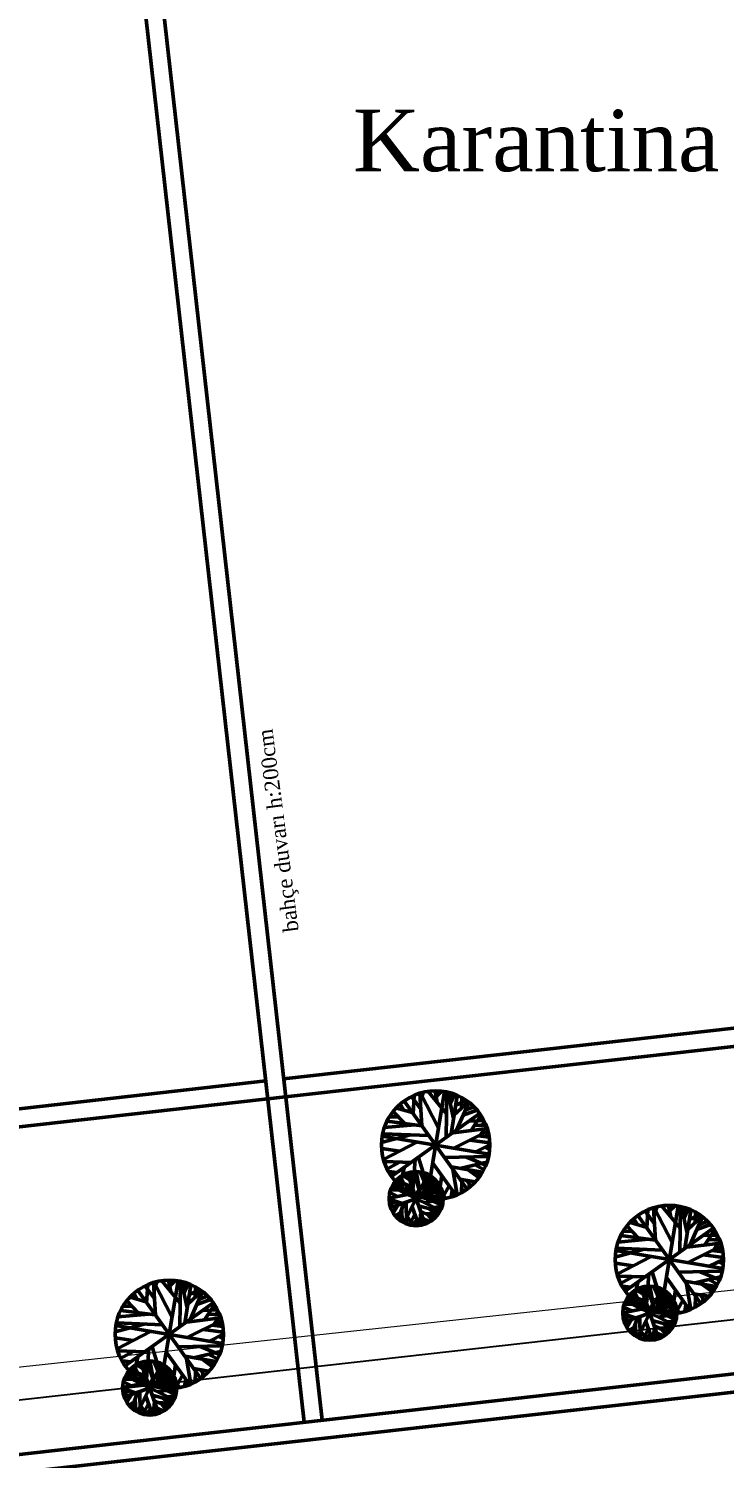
# Model space of a CAD drawing. Header units: millimetres. Extents: x 2046 to 14753, y 2361 to 29276.
# Drawn here: x 9627 to 9819.6, y 27766.3 to 28161.8 of the extents above; entities that cross this region are included whole.
import ezdxf

# ---------------------------------------------------------------- set-up
doc = ezdxf.new("R2010")
doc.units = ezdxf.units.MM
doc.layers.add('A.O. DUVAR', color=7, linetype='Continuous', lineweight=50)
doc.layers.add('TOPRAKLAMA', color=44, linetype='Continuous', lineweight=18)
doc.layers.add('aydınlatma', color=3, linetype='Continuous')
doc.styles.add('A.O. MALZEME', font='times.ttf', dxfattribs={"height": 10})

msp = doc.modelspace()

# ---------------------------------------------------------------- linework, layer by layer
at = {"layer": 'A.O. DUVAR'}
for p, q in [((9624.242, 28478.039), (9703.23, 27776.338)), ((9629.147, 28479.164), (9708.199, 27776.897)), ((9697.572, 27871.301), (10134.928, 27920.533)), ((9698.131, 27866.333), (10143.708, 27916.489)), ((8860.199, 27777.041), (9692.604, 27870.742)), ((8861.574, 27772.164), (9698.131, 27866.333)), ((9730.756, 27862.755), (9729.851, 27864.28)), ((9731.022, 27865.085), (9748.265, 27840.911)), ((9735.515, 27862.931), (9732.927, 27866.396)), ((9733.388, 27861.686), (9733.73, 27866.662)), ((9735.821, 27858.361), (9735.258, 27867.264)), ((9735.382, 27865.07), (9736.235, 27867.501)), ((9740.44, 27857.703), (9735.494, 27867.339)), ((9737.168, 27838.207), (9742.118, 27867.79)), ((9742.667, 27861.678), (9737.578, 27867.792)), ((9740.101, 27864.738), (9739.466, 27867.876)), ((9739.763, 27866.453), (9741.152, 27867.823)), ((9742.542, 27855.063), (9742.724, 27867.617)), ((9744.583, 27860.327), (9743.062, 27867.503)), ((9743.39, 27865.732), (9744.379, 27867.111)), ((9743.697, 27864.365), (9744.891, 27866.968)), ((9743.919, 27856.091), (9745.635, 27866.615)), ((9744.75, 27861.329), (9748.651, 27864.909)), ((9745.207, 27864.055), (9748.056, 27865.352)), ((9745.391, 27857.16), (9748.859, 27864.817)), ((9746.825, 27863.327), (9746.872, 27866.008)), ((9729.317, 27860.823), (9726.856, 27860.777)), ((9727.557, 27844.377), (9751.73, 27861.62)), ((9730.985, 27859.056), (9727.916, 27862.315)), ((9733.174, 27862.008), (9728.788, 27863.256)), ((9747.29, 27861.304), (9751.088, 27862.671)), ((9747.932, 27862.741), (9750.21, 27863.561)), ((9749.434, 27857.056), (9752.176, 27861.173)), ((9751.847, 27859.741), (9752.696, 27860.285)), ((9733.902, 27858.625), (9725.519, 27857.855)), ((9735.778, 27858.369), (9726.217, 27859.625)), ((9753.893, 27857.568), (9744.461, 27856.401)), ((9754.128, 27856.843), (9744.64, 27852.138)), ((9748.976, 27859.649), (9752.969, 27859.782)), ((9750.442, 27858.546), (9753.589, 27858.42)), ((9752.082, 27855.812), (9753.108, 27857.414)), ((9752.355, 27858.512), (9753.232, 27859.223)), ((9732.68, 27855.855), (9724.69, 27853.703)), ((9754.435, 27850.523), (9724.852, 27855.473)), ((9737.73, 27855.64), (9725.057, 27856.159)), ((9725.195, 27848.985), (9734.475, 27853.782)), ((9754.571, 27853.622), (9749.118, 27854.363)), ((9750.813, 27851.162), (9754.608, 27853.044)), ((9754.475, 27855.183), (9751.548, 27855.558)), ((9754.567, 27851.735), (9753.296, 27852.406)), ((9753.381, 27855.309), (9754.233, 27856.139)), ((9729.595, 27851.281), (9724.724, 27852.039)), ((9732.918, 27848.208), (9725.371, 27848.441)), ((9733.987, 27849.001), (9733.238, 27839.46)), ((9738.493, 27838.066), (9734.88, 27849.538)), ((9754.251, 27849.844), (9742.107, 27849.53)), ((9753.581, 27847.439), (9748.196, 27849.656)), ((10335.42, 27847.501), (8886.334, 27684.383)), ((10335.42, 27847.501), (8887.15, 27684.475)), ((9729.675, 27848.293), (9726.14, 27846.368)), ((9728.964, 27845.38), (9726.602, 27845.661)), ((9729.742, 27841.761), (9730.927, 27846.711)), ((9732.411, 27843.434), (9730.483, 27844.652)), ((9730.966, 27831.453), (9737.517, 27844.944)), ((9731.357, 27844.134), (9731.138, 27844.993)), ((9731.813, 27845.213), (9736.67, 27831.184)), ((9732.468, 27843.249), (9733.335, 27845.588)), ((9733.664, 27843.546), (9732.912, 27845.573)), ((9733.166, 27841.311), (9734.153, 27845.661)), ((9733.673, 27844.993), (9735.846, 27838.509)), ((9733.902, 27844.591), (9734.655, 27845.636)), ((9735.288, 27840.343), (9734.277, 27845.663)), ((9736.918, 27841.935), (9735.34, 27845.586)), ((9735.924, 27838.78), (9737.783, 27844.775)), ((9736.119, 27843.765), (9736.257, 27845.36)), ((9736.199, 27844.636), (9737.059, 27845.096)), ((9737.646, 27841.017), (9737.929, 27844.673)), ((9745.227, 27839.113), (9738.864, 27848.014)), ((9741.365, 27844.564), (9740.31, 27837.991)), ((9752.594, 27845.545), (9743.914, 27846.997)), ((9745.602, 27839.221), (9744.41, 27846.228)), ((9746.744, 27846.581), (9753.851, 27848.252)), ((9751.63, 27844.047), (9748.688, 27846.198)), ((9752.142, 27844.705), (9750.545, 27845.83)), ((9752.976, 27846.224), (9750.632, 27847.417)), ((8887.71, 27679.506), (10344.2, 27843.458)), ((8887.71, 27679.506), (10344.2, 27843.458)), ((10344.2, 27843.458), (8887.71, 27679.506)), ((9731.305, 27840.552), (9727.169, 27840.648)), ((9727.227, 27835.77), (9741.256, 27840.627)), ((9740.987, 27834.923), (9727.496, 27841.474)), ((9733.697, 27839.736), (9727.691, 27841.774)), ((9732.282, 27841.708), (9728.153, 27842.522)), ((9733.146, 27841.32), (9728.737, 27843.273)), ((9730.216, 27843.798), (9728.812, 27842.603)), ((9730.394, 27843.41), (9729.206, 27843.735)), ((9730.944, 27842.327), (9729.932, 27844.324)), ((9733.468, 27842.968), (9731.121, 27840.672)), ((9733.335, 27841.103), (9731.648, 27840.355)), ((9735.096, 27840.694), (9734.069, 27839.092)), ((9737.517, 27841.032), (9736.28, 27838.436)), ((9736.729, 27839.079), (9739.038, 27843.884)), ((9737.586, 27839.383), (9740.331, 27842.566)), ((9737.791, 27843.078), (9738.731, 27844.158)), ((9742.558, 27838.358), (9737.796, 27841.9)), ((9737.837, 27843.777), (9738.506, 27844.299)), ((9737.868, 27841.473), (9740.244, 27842.64)), ((9738.471, 27842.717), (9740.021, 27842.936)), ((9739.082, 27841.103), (9741.097, 27841.222)), ((9739.145, 27842.139), (9739.546, 27843.418)), ((9739.593, 27841.702), (9740.802, 27841.773)), ((9743.343, 27841.716), (9741.355, 27838.102)), ((9750.582, 27842.85), (9746.372, 27843.554)), ((9746.827, 27839.875), (9746.868, 27842.785)), ((9747.711, 27840.356), (9746.855, 27840.842)), ((9749.36, 27841.681), (9748.272, 27843.179)), ((9748.957, 27842.207), (9748.929, 27841.239)), ((9726.745, 27838.314), (9731.873, 27839.304)), ((9730.339, 27836.851), (9726.753, 27838.028)), ((9728.796, 27837.35), (9726.828, 27836.925)), ((9729.179, 27838.794), (9726.95, 27839.845)), ((9728.044, 27836.053), (9726.95, 27836.521)), ((9730.964, 27837.08), (9729.258, 27832.61)), ((9731.581, 27831.199), (9731.468, 27837.212)), ((9741.732, 27837.997), (9736.517, 27837.081)), ((9736.779, 27839.554), (9737.529, 27838.17)), ((9741.721, 27838.379), (9737.033, 27839.15)), ((9741.49, 27836.39), (9738.979, 27837.516)), ((9740.468, 27838.937), (9739.153, 27838.013)), ((9739.511, 27838.762), (9741.407, 27840.35)), ((9739.657, 27840.071), (9741.591, 27839.571)), ((9740.205, 27839.335), (9741.696, 27838.83)), ((9741.664, 27837.152), (9740.313, 27837.746)), ((9740.605, 27837.792), (9741.323, 27838.415)), ((9741.047, 27839.71), (9741.531, 27839.851)), ((9741.117, 27839.048), (9741.639, 27839.266)), ((9741.157, 27837.367), (9741.683, 27837.645)), ((9744.241, 27840.422), (9743.9, 27838.648)), ((9728.421, 27835.117), (9727.578, 27834.742)), ((9727.906, 27834.207), (9729.173, 27836.414)), ((9729.863, 27834.26), (9728.413, 27833.49)), ((9729.536, 27833.384), (9728.621, 27833.263)), ((9730.323, 27832.939), (9729.604, 27832.316)), ((9730.248, 27835.202), (9730.374, 27831.785)), ((9731.532, 27832.759), (9730.572, 27831.689)), ((9733.572, 27830.765), (9731.789, 27833.137)), ((9733.876, 27833.91), (9732.442, 27830.906)), ((9734.959, 27830.75), (9733.164, 27835.918)), ((9740.803, 27834.623), (9734.934, 27836.188)), ((9735.154, 27830.749), (9735.572, 27834.278)), ((9739.401, 27832.795), (9735.443, 27834.717)), ((9738.055, 27831.787), (9736.135, 27832.719)), ((9736.741, 27834.118), (9740.386, 27833.916)), ((9738.727, 27832.213), (9737.62, 27833.66)), ((9740.142, 27833.564), (9737.872, 27835.388)), ((9739.065, 27832.456), (9738.459, 27833.221)), ((9739.68, 27833.067), (9738.724, 27833.97)), ((9739.34, 27835.741), (9741.426, 27836.108)), ((9741.222, 27835.486), (9740.707, 27835.987)), ((9795.431, 27831.084), (9794.526, 27832.608)), ((9795.696, 27833.413), (9812.939, 27809.24)), ((9800.19, 27831.26), (9797.601, 27834.725)), ((9798.063, 27830.014), (9798.404, 27834.991)), ((9800.496, 27826.69), (9799.933, 27835.593)), ((9800.057, 27833.399), (9800.91, 27835.83)), ((9805.115, 27826.032), (9800.169, 27835.668)), ((9801.843, 27806.535), (9806.793, 27836.118)), ((9807.342, 27830.006), (9802.252, 27836.12)), ((9804.775, 27833.067), (9804.14, 27836.205)), ((9804.438, 27834.782), (9805.827, 27836.151)), ((9807.216, 27823.392), (9807.399, 27835.945)), ((9809.257, 27828.656), (9807.736, 27835.832)), ((9808.065, 27834.061), (9809.054, 27835.44)), ((9808.371, 27832.694), (9809.565, 27835.297)), ((9808.593, 27824.42), (9810.309, 27834.944)), ((9809.425, 27829.658), (9813.326, 27833.238)), ((9809.881, 27832.384), (9812.731, 27833.68)), ((9810.066, 27825.489), (9813.533, 27833.146)), ((9811.499, 27831.656), (9811.546, 27834.336)), ((9730.969, 27832.155), (9731.134, 27831.385)), ((9732.652, 27831.338), (9731.891, 27831.08)), ((9734.423, 27832.265), (9732.959, 27830.812)), ((9734.671, 27831.517), (9734.257, 27830.715)), ((9735.834, 27830.89), (9736.265, 27832.28)), ((9736.326, 27830.996), (9735.984, 27831.35)), ((9737.304, 27831.399), (9736.994, 27832.271)), ((9737.185, 27831.707), (9737.035, 27831.247)), ((9793.992, 27829.151), (9791.53, 27829.106)), ((9792.231, 27812.705), (9816.405, 27829.948)), ((9795.659, 27827.385), (9792.591, 27830.644)), ((9797.849, 27830.336), (9793.462, 27831.585)), ((9811.964, 27829.633), (9815.762, 27831)), ((9812.606, 27831.07), (9814.885, 27831.89)), ((9814.109, 27825.385), (9816.85, 27829.502)), ((9816.521, 27828.07), (9817.371, 27828.614)), ((9798.577, 27826.954), (9790.193, 27826.183)), ((9800.452, 27826.697), (9790.891, 27827.954)), ((9818.567, 27825.897), (9809.136, 27824.73)), ((9818.802, 27825.171), (9809.315, 27820.467)), ((9813.65, 27827.978), (9817.643, 27828.111)), ((9815.117, 27826.875), (9818.263, 27826.749)), ((9816.756, 27824.141), (9817.783, 27825.742)), ((9817.029, 27826.841), (9817.907, 27827.552)), ((9797.355, 27824.184), (9789.365, 27822.032)), ((9819.109, 27818.852), (9789.526, 27823.802)), ((9802.405, 27823.968), (9789.731, 27824.487)), ((9789.869, 27817.314), (9799.149, 27822.111)), ((9819.245, 27821.951), (9813.792, 27822.692)), ((9815.487, 27819.491), (9819.282, 27821.373)), ((9819.149, 27823.512), (9816.223, 27823.887)), ((9819.242, 27820.064), (9817.971, 27820.734)), ((9818.055, 27823.637), (9818.908, 27824.467)), ((9794.269, 27819.61), (9789.399, 27820.367)), ((9797.592, 27816.537), (9790.046, 27816.77)), ((9798.662, 27817.33), (9797.913, 27807.789)), ((9803.168, 27806.394), (9799.555, 27817.867)), ((9818.925, 27818.172), (9806.781, 27817.859)), ((9818.255, 27815.768), (9812.87, 27817.984)), ((9661.786, 27810.577), (9659.198, 27814.041)), ((9659.659, 27809.331), (9660.001, 27814.307)), ((9662.092, 27806.007), (9661.529, 27814.91)), ((9661.653, 27812.715), (9662.506, 27815.147)), ((9666.711, 27805.348), (9661.765, 27814.985)), ((9663.439, 27785.852), (9668.389, 27815.435)), ((9668.938, 27809.323), (9663.848, 27815.437)), ((9666.371, 27812.383), (9665.736, 27815.521)), ((9666.034, 27814.099), (9667.423, 27815.468)), ((9668.813, 27802.708), (9668.995, 27815.262)), ((9670.854, 27807.972), (9669.333, 27815.148)), ((9669.661, 27813.377), (9670.65, 27814.756)), ((9669.968, 27812.01), (9671.162, 27814.613)), ((9670.189, 27803.736), (9671.906, 27814.26)), ((9671.477, 27811.701), (9674.327, 27812.997)), ((9673.096, 27810.972), (9673.143, 27813.653)), ((9794.349, 27816.622), (9790.814, 27814.696)), ((9793.639, 27813.709), (9791.276, 27813.99)), ((9794.416, 27810.09), (9795.601, 27815.039)), ((9797.085, 27811.762), (9795.158, 27812.981)), ((9795.64, 27799.782), (9802.192, 27813.273)), ((9796.031, 27812.462), (9795.812, 27813.321)), ((9796.488, 27813.542), (9801.345, 27799.513)), ((9797.142, 27811.578), (9798.009, 27813.916)), ((9798.339, 27811.875), (9797.586, 27813.902)), ((9797.84, 27809.64), (9798.827, 27813.989)), ((9798.348, 27813.321), (9800.52, 27806.837)), ((9798.577, 27812.919), (9799.329, 27813.965)), ((9799.963, 27808.671), (9798.951, 27813.992)), ((9801.592, 27810.263), (9800.014, 27813.915)), ((9800.598, 27807.109), (9802.458, 27813.104)), ((9800.793, 27812.094), (9800.932, 27813.689)), ((9800.873, 27812.964), (9801.733, 27813.425)), ((9802.32, 27809.345), (9802.604, 27813.002)), ((9809.902, 27807.441), (9803.538, 27816.343)), ((9806.04, 27812.892), (9804.984, 27806.319)), ((9817.269, 27813.873), (9808.588, 27815.326)), ((9810.277, 27807.55), (9809.084, 27814.556)), ((9811.419, 27814.909), (9818.525, 27816.58)), ((9816.305, 27812.376), (9813.363, 27814.527)), ((9816.816, 27813.034), (9815.22, 27814.159)), ((9817.65, 27814.553), (9815.307, 27815.746)), ((9653.827, 27792.022), (9678.001, 27809.265)), ((9657.256, 27806.701), (9654.187, 27809.961)), ((9659.445, 27809.653), (9655.058, 27810.902)), ((9657.027, 27810.401), (9656.122, 27811.925)), ((9657.293, 27812.73), (9674.536, 27788.557)), ((9671.021, 27808.974), (9674.922, 27812.554)), ((9671.662, 27804.806), (9675.13, 27812.462)), ((9673.56, 27808.95), (9677.358, 27810.316)), ((9674.202, 27810.387), (9676.481, 27811.206)), ((9675.705, 27804.701), (9678.446, 27808.818)), ((9795.98, 27808.881), (9791.843, 27808.977)), ((9791.901, 27804.099), (9805.931, 27808.956)), ((9805.661, 27803.251), (9792.171, 27809.803)), ((9798.372, 27808.064), (9792.366, 27810.103)), ((9796.957, 27810.037), (9792.827, 27810.851)), ((9797.82, 27809.649), (9793.412, 27811.602)), ((9794.891, 27812.127), (9793.486, 27810.932)), ((9795.068, 27811.738), (9793.881, 27812.064)), ((9795.619, 27810.656), (9794.607, 27812.652)), ((9798.143, 27811.296), (9795.796, 27809.001)), ((9798.009, 27809.431), (9796.323, 27808.684)), ((9799.77, 27809.022), (9798.744, 27807.421)), ((9802.192, 27809.361), (9800.954, 27806.765)), ((9801.404, 27807.407), (9803.713, 27812.213)), ((9802.261, 27807.712), (9805.005, 27810.895)), ((9802.465, 27811.407), (9803.406, 27812.487)), ((9807.232, 27806.687), (9802.471, 27810.229)), ((9802.511, 27812.106), (9803.181, 27812.628)), ((9802.542, 27809.802), (9804.919, 27810.968)), ((9803.146, 27811.045), (9804.696, 27811.265)), ((9803.756, 27809.432), (9805.771, 27809.551)), ((9803.819, 27810.467), (9804.22, 27811.747)), ((9804.267, 27810.03), (9805.476, 27810.102)), ((9808.017, 27810.045), (9806.029, 27806.431)), ((9815.256, 27811.178), (9811.046, 27811.883)), ((9811.501, 27808.203), (9811.542, 27811.114)), ((9812.385, 27808.685), (9811.53, 27809.171)), ((9814.035, 27810.01), (9812.947, 27811.508)), ((9813.632, 27810.535), (9813.604, 27809.567)), ((9660.173, 27806.271), (9651.79, 27805.5)), ((9662.049, 27806.014), (9652.487, 27807.271)), ((9655.588, 27808.468), (9653.126, 27808.422)), ((9680.163, 27805.214), (9670.732, 27804.046)), ((9675.247, 27807.295), (9679.24, 27807.427)), ((9676.713, 27806.191), (9679.86, 27806.065)), ((9678.117, 27807.386), (9678.967, 27807.93)), ((9678.352, 27803.457), (9679.379, 27805.059)), ((9678.626, 27806.157), (9679.503, 27806.868)), ((9791.419, 27806.643), (9796.548, 27807.633)), ((9795.014, 27805.18), (9791.427, 27806.357)), ((9793.47, 27805.678), (9791.503, 27805.254)), ((9793.854, 27807.123), (9791.625, 27808.174)), ((9795.639, 27805.409), (9793.932, 27800.938)), ((9796.256, 27799.527), (9796.143, 27805.54)), ((9806.406, 27806.326), (9801.191, 27805.409)), ((9801.453, 27807.883), (9802.203, 27806.499)), ((9806.396, 27806.707), (9801.707, 27807.479)), ((9806.164, 27804.719), (9803.653, 27805.844)), ((9805.143, 27807.265), (9803.828, 27806.341)), ((9804.185, 27807.091), (9806.082, 27808.679)), ((9804.332, 27808.4), (9806.266, 27807.9)), ((9804.879, 27807.664), (9806.371, 27807.159)), ((9806.339, 27805.481), (9804.988, 27806.074)), ((9805.279, 27806.121), (9805.998, 27806.744)), ((9805.722, 27808.038), (9806.206, 27808.179)), ((9805.792, 27807.377), (9806.313, 27807.594)), ((9805.831, 27805.696), (9806.358, 27805.973)), ((9808.916, 27808.75), (9808.575, 27806.977)), ((9658.951, 27803.501), (9650.961, 27801.348)), ((9680.706, 27798.168), (9651.123, 27803.118)), ((9664.001, 27803.285), (9651.327, 27803.804)), ((9651.466, 27796.631), (9660.746, 27801.427)), ((9680.399, 27804.488), (9670.911, 27799.783)), ((9680.842, 27801.268), (9675.388, 27802.008)), ((9680.746, 27802.828), (9677.819, 27803.203)), ((9679.651, 27802.954), (9680.504, 27803.784)), ((9792.718, 27804.381), (9791.625, 27804.85)), ((9793.095, 27803.446), (9792.253, 27803.071)), ((9792.58, 27802.536), (9793.847, 27804.742)), ((9794.538, 27802.588), (9793.088, 27801.819)), ((9794.21, 27801.712), (9793.296, 27801.592)), ((9794.997, 27801.268), (9794.279, 27800.644)), ((9794.922, 27803.531), (9795.048, 27800.114)), ((9796.207, 27801.088), (9795.246, 27800.018)), ((9798.247, 27799.094), (9796.463, 27801.465)), ((9798.551, 27802.239), (9797.117, 27799.235)), ((9799.634, 27799.079), (9797.838, 27804.247)), ((9805.477, 27802.952), (9799.608, 27804.516)), ((9799.829, 27799.078), (9800.246, 27802.607)), ((9804.076, 27801.124), (9800.117, 27803.046)), ((9802.73, 27800.115), (9800.81, 27801.048)), ((9801.416, 27802.447), (9805.06, 27802.245)), ((9803.402, 27800.541), (9802.294, 27801.989)), ((9804.816, 27801.893), (9802.546, 27803.716)), ((9803.74, 27800.785), (9803.133, 27801.55)), ((9804.355, 27801.396), (9803.399, 27802.299)), ((9804.014, 27804.07), (9806.1, 27804.436)), ((9805.896, 27803.814), (9805.381, 27804.315)), ((9655.865, 27798.926), (9650.995, 27799.684)), ((9664.764, 27785.711), (9661.151, 27797.184)), ((9680.522, 27797.489), (9668.378, 27797.176)), ((9679.851, 27795.084), (9674.467, 27797.301)), ((9677.084, 27798.808), (9680.879, 27800.689)), ((9680.838, 27799.381), (9679.567, 27800.051)), ((9795.644, 27800.483), (9795.808, 27799.714)), ((9797.326, 27799.666), (9796.565, 27799.409)), ((9799.097, 27800.594), (9797.633, 27799.141)), ((9799.346, 27799.846), (9798.932, 27799.043)), ((9800.509, 27799.218), (9800.939, 27800.608)), ((9801, 27799.324), (9800.659, 27799.678)), ((9801.979, 27799.727), (9801.668, 27800.599)), ((9801.86, 27800.036), (9801.71, 27799.576)), ((9659.188, 27795.853), (9651.642, 27796.086)), ((9655.945, 27795.938), (9652.411, 27794.013)), ((9655.235, 27793.026), (9652.873, 27793.306)), ((9656.012, 27789.406), (9657.198, 27794.356)), ((9658.739, 27790.894), (9659.605, 27793.233)), ((9659.935, 27791.191), (9659.183, 27793.219)), ((9659.436, 27788.956), (9660.424, 27793.306)), ((9660.258, 27796.647), (9659.509, 27787.105)), ((9660.173, 27792.236), (9660.926, 27793.282)), ((9661.559, 27787.988), (9660.547, 27793.308)), ((9663.188, 27789.58), (9661.61, 27793.231)), ((9662.389, 27791.41), (9662.528, 27793.005)), ((9671.498, 27786.758), (9665.135, 27795.659)), ((9678.865, 27793.19), (9670.185, 27794.642)), ((9671.873, 27786.867), (9670.681, 27793.873)), ((9673.015, 27794.226), (9680.121, 27795.897)), ((9677.901, 27791.692), (9674.959, 27793.843)), ((9678.412, 27792.35), (9676.816, 27793.476)), ((9679.247, 27793.87), (9676.903, 27795.063)), ((9667.258, 27782.568), (9653.767, 27789.12)), ((9659.968, 27787.381), (9653.962, 27789.42)), ((9658.553, 27789.354), (9654.423, 27790.168)), ((9659.417, 27788.966), (9655.008, 27790.918)), ((9656.487, 27791.443), (9655.082, 27790.248)), ((9656.664, 27791.055), (9655.477, 27791.381)), ((9657.215, 27789.972), (9656.203, 27791.969)), ((9658.682, 27791.079), (9656.754, 27792.297)), ((9657.237, 27779.099), (9663.788, 27792.589)), ((9659.739, 27790.613), (9657.392, 27788.317)), ((9657.627, 27791.779), (9657.409, 27792.638)), ((9658.084, 27792.859), (9662.941, 27778.829)), ((9659.944, 27792.638), (9662.116, 27786.154)), ((9662.194, 27786.425), (9664.054, 27792.421)), ((9662.47, 27792.281), (9663.329, 27792.741)), ((9663, 27786.724), (9665.309, 27791.529)), ((9663.857, 27787.029), (9666.601, 27790.211)), ((9663.917, 27788.662), (9664.2, 27792.318)), ((9664.062, 27790.724), (9665.002, 27791.804)), ((9668.828, 27786.003), (9664.067, 27789.546)), ((9664.108, 27791.423), (9664.777, 27791.944)), ((9664.138, 27789.119), (9666.515, 27790.285)), ((9664.742, 27790.362), (9666.292, 27790.581)), ((9665.415, 27789.784), (9665.816, 27791.063)), ((9665.864, 27789.347), (9667.072, 27789.418)), ((9667.636, 27792.209), (9666.581, 27785.636)), ((9669.613, 27789.361), (9667.625, 27785.747)), ((9676.853, 27790.495), (9672.643, 27791.199)), ((9673.098, 27787.52), (9673.138, 27790.43)), ((9675.631, 27789.327), (9674.543, 27790.824)), ((9675.228, 27789.852), (9675.2, 27788.884)), ((9653.016, 27785.959), (9658.144, 27786.95)), ((9656.61, 27784.496), (9653.023, 27785.673)), ((9655.45, 27786.439), (9653.221, 27787.49)), ((9657.576, 27788.198), (9653.44, 27788.293)), ((9653.498, 27783.415), (9667.527, 27788.272)), ((9659.606, 27788.748), (9657.919, 27788)), ((9661.366, 27788.339), (9660.34, 27786.737)), ((9663.788, 27788.677), (9662.55, 27786.081)), ((9668.003, 27785.642), (9662.788, 27784.726)), ((9663.05, 27787.199), (9663.8, 27785.815)), ((9667.992, 27786.024), (9663.304, 27786.796)), ((9667.76, 27784.035), (9665.249, 27785.161)), ((9665.353, 27788.748), (9667.367, 27788.867)), ((9666.739, 27786.582), (9665.424, 27785.658)), ((9665.781, 27786.408), (9667.678, 27787.995)), ((9665.928, 27787.716), (9667.862, 27787.216)), ((9666.475, 27786.98), (9667.967, 27786.475)), ((9667.935, 27784.797), (9666.584, 27785.391)), ((9666.876, 27785.437), (9667.594, 27786.06)), ((9667.318, 27787.355), (9667.802, 27787.496)), ((9667.388, 27786.694), (9667.909, 27786.911)), ((9667.428, 27785.012), (9667.954, 27785.29)), ((9670.512, 27788.067), (9670.171, 27786.294)), ((9673.981, 27788.001), (9673.126, 27788.487)), ((9655.067, 27784.995), (9653.099, 27784.57)), ((9654.314, 27783.698), (9653.221, 27784.166)), ((9654.692, 27782.762), (9653.849, 27782.387)), ((9654.176, 27781.852), (9655.444, 27784.059)), ((9656.134, 27781.905), (9654.684, 27781.135)), ((9657.235, 27784.726), (9655.529, 27780.255)), ((9656.518, 27782.847), (9656.645, 27779.43)), ((9657.852, 27778.844), (9657.739, 27784.857)), ((9660.147, 27781.555), (9658.713, 27778.551)), ((9661.23, 27778.395), (9659.435, 27783.563)), ((9667.073, 27782.268), (9661.204, 27783.833)), ((9661.425, 27778.394), (9661.843, 27781.923)), ((9665.672, 27780.44), (9661.713, 27782.362)), ((9663.012, 27781.763), (9666.657, 27781.561)), ((9664.998, 27779.858), (9663.891, 27781.305)), ((9666.412, 27781.209), (9664.143, 27783.033)), ((9665.951, 27780.712), (9664.995, 27781.615)), ((9665.611, 27783.386), (9667.697, 27783.753)), ((9667.492, 27783.131), (9666.977, 27783.632)), ((9655.807, 27781.029), (9654.892, 27780.909)), ((9656.594, 27780.584), (9655.875, 27779.961)), ((9657.803, 27780.405), (9656.843, 27779.334)), ((9657.24, 27779.8), (9657.404, 27779.03)), ((9659.843, 27778.41), (9658.059, 27780.782)), ((9658.922, 27778.983), (9658.161, 27778.725)), ((9660.694, 27779.91), (9659.23, 27778.457)), ((9660.942, 27779.162), (9660.528, 27778.36)), ((9662.105, 27778.535), (9662.535, 27779.925)), ((9662.597, 27778.641), (9662.255, 27778.995)), ((9664.326, 27779.432), (9662.406, 27780.364)), ((9663.575, 27779.044), (9663.265, 27779.916)), ((9663.456, 27779.352), (9663.306, 27778.892)), ((9665.336, 27780.101), (9664.729, 27780.866))]:
    msp.add_line(p, q, dxfattribs=at)
for centre, radius in [((9739.643, 27852.998), 14.997), ((9734.242, 27838.199), 7.499), ((9804.318, 27821.327), 14.997), ((9665.914, 27800.643), 14.997), ((9798.916, 27806.527), 7.499), ((9660.512, 27785.844), 7.499)]:
    msp.add_circle(centre, radius, dxfattribs=at)
at = {"layer": 'aydınlatma'}
msp.add_lwpolyline([(9051.826, 27718.107), (10286.385, 27857.076)], dxfattribs=at)
at = {"layer": 'TOPRAKLAMA'}
msp.add_lwpolyline([(8089.754, 27341.919), (8878.769, 27711.205), (10298.885, 27864.424), (9861.335, 28505.112), (9593.381, 28437.617), (8831.634, 28527.025), (7957.776, 28302.2)], dxfattribs=at)

# ---------------------------------------------------------------- texts
at = {"layer": 'A.O. DUVAR', "style": 'A.O. MALZEME'}
msp.add_text('Karantina', height=17.0249, dxfattribs=at).set_placement((9716.771, 28122.361, 5))
msp.add_text('bahçe duvarı h:200cm', height=4.21426, rotation=97.41708, dxfattribs=at).set_placement((9701.754, 27912.229, 2.634))

doc.saveas('drawing.dxf')
